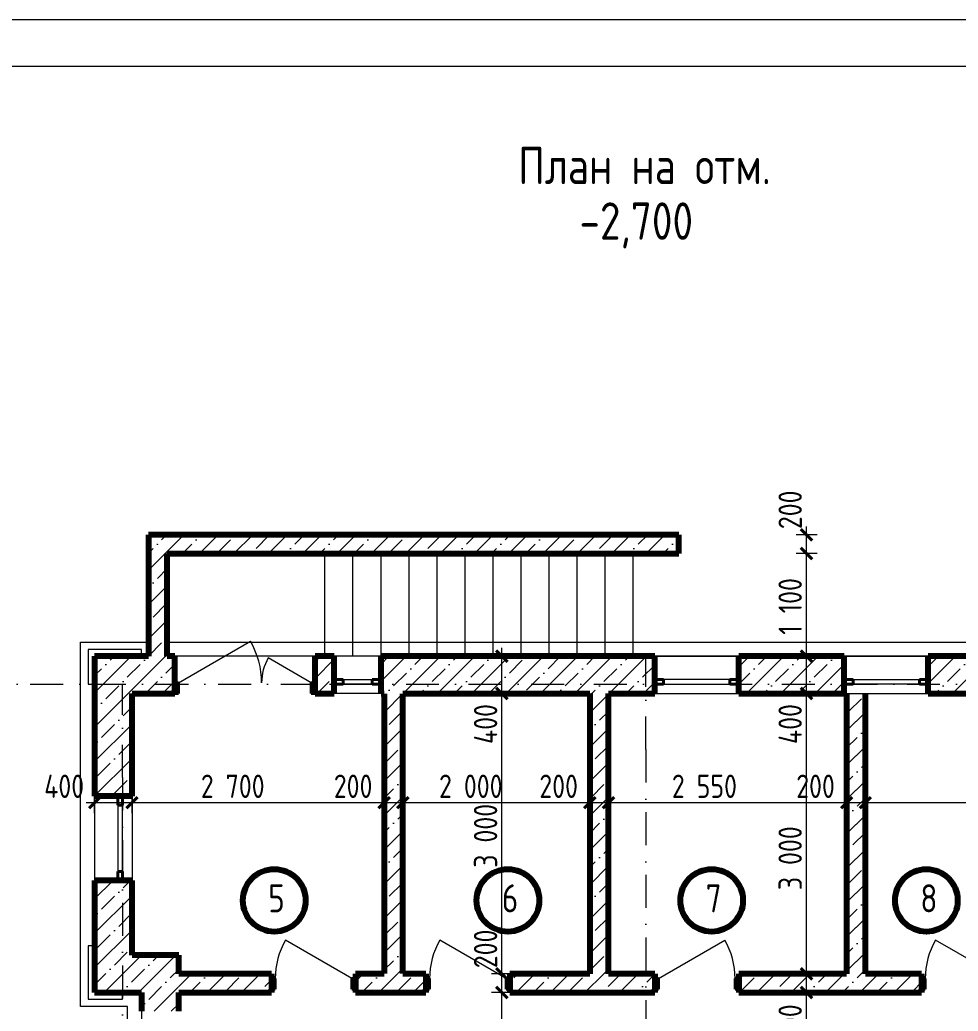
# Model space of a CAD drawing. Header units: feet. Extents: x -10410 to 374725, y -46422 to 88923.
# Drawn here: x 1791 to 11836, y -27657 to -17046 of the extents above; entities that cross this region are included whole.
import ezdxf
from ezdxf.enums import TextEntityAlignment as Align

# ---------------------------------------------------------------- set-up
doc = ezdxf.new("R2010")
doc.units = ezdxf.units.FT
doc.header["$MEASUREMENT"] = 0
doc.set_wipeout_variables(frame=1)
doc.linetypes.add('Wipeout_Contour', pattern=[1000, 0, -1000])
doc.linetypes.add('Штрихпунктирная', pattern=[670.277762, 352.777767, -176.388884, 0, -141.111112])
for name, color, linetype, lineweight in [('82323000_Ном._пера__1', 7, 'Continuous', 20), ('Аннотация - Общий_Ном._пера__1', 7, 'Continuous', 20), ('Аннотация - Общий_Ном._пера__41', 7, 'Continuous', 80), ('Интерьер - Мебель_Ном._пера__7', 7, 'Continuous', 20), ('Конструктив - Перекрытия_Ном._пера__1', 7, 'Continuous', 20), ('Конструктив - Стены Несущие_Ном._пера__1', 7, 'Continuous', 20), ('Конструктив - Стены Несущие_Ном._пера__120', 7, 'Continuous', 5), ('Конструктив - Стены Несущие_Ном._пера__21', 7, 'Continuous', 40), ('Конструктив - Стены Несущие_Ном._пера__47', 7, 'Continuous', 80), ('Конструктив - Стены Несущие_Ном._пера__74', 255, 'Continuous', 0), ('Маркер - Оси_Ном._пера__1', 7, 'Continuous', 20), ('Размер - Общий_Ном._пера__120', 7, 'Continuous', 5), ('Размер - Общий_Ном._пера__21', 7, 'Continuous', 40), ('Элемент Модели - Оси_Ном._пера__1', 7, 'Continuous', 20)]:
    doc.layers.add(name, color=color, linetype=linetype, lineweight=lineweight)
doc.layers.add('Конструктив - Стены Несущие', color=7, linetype='Continuous')
doc.layers.add('Элемент Модели - Оси', color=7, linetype='Continuous')
doc.layers.add('Конструктив - Стены Несущие_Ном._пера__170', color=7, linetype='Continuous', lineweight=5, true_color=0x9f9f00)
doc.layers.add('Элемент Модели - Оси_Ном._пера__94', color=7, linetype='Continuous', lineweight=5, true_color=0xdc4f00)
doc.styles.add('СГЕНЕРИР_СТИЛЬ_1', font='arial.ttf')
doc.styles.add('СГЕНЕРИР_СТИЛЬ_2', font='CS_Gost2304.shx')
doc.styles.add('СГЕНЕРИР_СТИЛЬ_3', font='CS_Gost2304.shx')
pattern_1 = [(45, (0, 0), (-183.8478, 183.8478), []), (45, (-91.92, 91.92), (-183.8478, 183.8478), [195, -65, 0, -65])]

# ---------------------------------------------------------------- blocks, each defined once
blk = doc.blocks.new('Стандартный Маркер Сетки')
at = {"layer": 'Элемент Модели - Оси_Ном._пера__94', "linetype": 'Штрихпунктирная'}
blk.add_line((1000, 0), (17400, 0), dxfattribs=at)
at = {"layer": 'Элемент Модели - Оси_Ном._пера__1', "style": 'СГЕНЕРИР_СТИЛЬ_1'}
blk.add_attdef('AC_MarkerText_1', text='', height=350, dxfattribs=at).set_placement((-500, 20.0005), align=Align.MIDDLE_CENTER)
blk = doc.blocks.new('Стандартный Маркер Сетки_6')
at = {"layer": 'Элемент Модели - Оси_Ном._пера__94', "linetype": 'Штрихпунктирная'}
for q in [(0, 0), (12860, 0)]:
    blk.add_line((1000, 0), q, dxfattribs=at)
at = {"layer": 'Элемент Модели - Оси_Ном._пера__1', "style": 'СГЕНЕРИР_СТИЛЬ_1'}
blk.add_attdef('AC_MarkerText_1', text='', height=350, rotation=90, dxfattribs=at).set_placement((14360, 20), align=Align.MIDDLE_CENTER)
blk = doc.blocks.new('Стандартный Маркер Сетки_7')
at = {"layer": 'Элемент Модели - Оси_Ном._пера__94', "linetype": 'Штрихпунктирная'}
for q in [(0, 0), (13160, 0)]:
    blk.add_line((1000, 0), q, dxfattribs=at)
at = {"layer": 'Элемент Модели - Оси_Ном._пера__1', "style": 'СГЕНЕРИР_СТИЛЬ_1'}
blk.add_attdef('AC_MarkerText_1', text='', height=350, rotation=90, dxfattribs=at).set_placement((14660, 20), align=Align.MIDDLE_CENTER)

msp = doc.modelspace()

# ---------------------------------------------------------------- linework, layer by layer
at = {"layer": '82323000_Ном._пера__1', "linetype": 'Continuous'}
for p, q in [((32546.2552, -17046.44287), (-9397.29291, -17046.44287)), ((32046.2552, -17546.44287), (-7397.29291, -17546.44287))]:
    msp.add_line(p, q, dxfattribs=at)
at = {"layer": 'Аннотация - Общий_Ном._пера__41', "linetype": 'Continuous'}
for centre in [(4514.58389, -26472.14212), (7015.99225, -26472.14212), (9197.45303, -26472.14212), (11495.25838, -26472.14212)]:
    msp.add_circle(centre, 335.02577, dxfattribs=at)
at = {"layer": 'Интерьер - Мебель_Ном._пера__7', "linetype": 'Continuous'}
for p, q in [((3092.02544, -23787.68132), (2522.02544, -23787.68132)), ((2522.02544, -23787.68132), (2522.02544, -24157.68132)), ((2522.02544, -26958.11922), (2522.02544, -27528.11922)), ((2522.02544, -27528.11922), (2892.02544, -27528.11922))]:
    msp.add_line(p, q, dxfattribs=at)
at = {"layer": 'Конструктив - Перекрытия_Ном._пера__1', "linetype": 'Continuous', "flags": 128}
for points in [[(2942.02556, -30002.5135), (2942.02556, -27607.64195), (2442.02534, -27607.64195), (2442.02534, -27457.64227), (2442.02534, -23857.6814), (2442.02534, -23742.97015), (2442.02534, -23707.68126), (2592.02547, -23707.68126), (2643.67661, -23707.68126), (17742.02559, -23707.68126), (17742.02559, -23742.97015), (17742.02559, -23852.58495), (17742.02559, -23857.6814), (17742.02559, -27457.30599), (17742.02559, -27607.3059), (17513.49773, -27607.3059), (17242.02559, -27607.52226), (17242.02559, -29907.67027)], [(17092.02523, -29907.67027), (17092.02523, -27457.64227), (17513.49773, -27457.30599), (17592.02546, -27457.24329), (17592.02546, -23857.6814), (2592.02547, -23857.6814), (2592.02547, -27457.64227), (3092.0257, -27457.64227), (3092.0257, -27607.64195), (3092.0257, -30002.5135)]]:
    msp.add_lwpolyline(points, dxfattribs=at)
at = {"layer": 'Конструктив - Стены Несущие_Ном._пера__1', "linetype": 'Continuous'}
msp.add_line((12303.25649, -27307.64217), (11593.11566, -26897.64217), dxfattribs=at)
at = {"layer": 'Конструктив - Стены Несущие_Ном._пера__120', "linetype": 'Continuous'}
for p, q in [((5252.64031, -24107.68132), (5562.64031, -24107.68132)), ((5562.64031, -24157.68132), (5252.64031, -24157.68132)), ((9392.28186, -24107.68132), (8682.28186, -24107.68132)), ((8682.28186, -24157.68132), (9392.28186, -24157.68132)), ((10710.71155, -24107.68132), (11420.71155, -24107.68132)), ((11420.71155, -24157.68132), (10710.71155, -24157.68132)), ((2842.02544, -25452.68206), (2842.02544, -26162.68206)), ((2892.02544, -26162.68206), (2892.02544, -25452.68206))]:
    msp.add_line(p, q, dxfattribs=at)
at = {"layer": 'Конструктив - Стены Несущие_Ном._пера__21', "linetype": 'Continuous'}
for p, q in [((5252.64031, -24107.68132), (5252.64031, -24157.68132)), ((5562.64031, -24157.68132), (5562.64031, -24107.68132)), ((8682.28186, -24157.68132), (8682.28186, -24107.68132)), ((9392.28186, -24107.68132), (9392.28186, -24157.68132)), ((10710.71155, -24107.68132), (10710.71155, -24157.68132)), ((11420.71155, -24157.68132), (11420.71155, -24107.68132)), ((2842.02544, -25452.68206), (2892.02544, -25452.68206)), ((2892.02544, -26162.68206), (2842.02544, -26162.68206))]:
    msp.add_line(p, q, dxfattribs=at)
at = {"layer": 'Конструктив - Стены Несущие_Ном._пера__74', "linetype": 'Continuous'}
for centre, radius, start, end in [((3491.35661, -24142.68132), 888, 0, 30), ((4911.35661, -24142.68132), 532, 150, 180)]:
    msp.add_arc(centre, radius, start, end, dxfattribs=at)
at = {"layer": 'Размер - Общий_Ном._пера__120', "linetype": 'Continuous'}
for p, q in [((10212.55338, -22558.04172), (10212.55338, -22468.04172)), ((10325.05338, -22558.04172), (10100.05338, -22558.04172)), ((10212.55338, -22758.04172), (10212.55338, -22558.04172)), ((10325.05338, -22758.04172), (10100.05338, -22758.04172)), ((2502.02544, -25425.3774), (2592.02544, -25425.3774)), ((2592.02544, -25425.3774), (2992.02544, -25425.3774)), ((6951.99187, -27457.64217), (6951.99187, -27257.64217)), ((6951.99187, -28357.64217), (6951.99187, -27457.64217))]:
    msp.add_line(p, q, dxfattribs=at)
at = {"layer": 'Размер - Общий_Ном._пера__21', "linetype": 'Continuous'}
for p, q in [((10272.55338, -22618.04172), (10152.55338, -22498.04172)), ((10152.55338, -22698.04172), (10272.55338, -22818.04172))]:
    msp.add_line(p, q, dxfattribs=at)

# ---------------------------------------------------------------- texts
at = {"layer": 'Маркер - Оси_Ном._пера__1', "linetype": 'Continuous', "char_height": 400, "attachment_point": 7, "style": 'СГЕНЕРИР_СТИЛЬ_3'}
for s, insert in [('\\A1;{\\FCS_Gost2304.shx;План на отм.}', (7126.17811, -18805.2981)), ('\\A1;{\\FCS_Gost2304.shx;-2,700}', (7781.69326, -19493.7875))]:
    msp.add_mtext(s, dxfattribs=dict(at, insert=insert))
at = {"layer": 'Размер - Общий_Ном._пера__120', "linetype": 'Continuous', "char_height": 250, "attachment_point": 7, "rotation": 90, "style": 'СГЕНЕРИР_СТИЛЬ_2'}
for s, insert in [('\\A1;{\\FCS_Gost2304.shx;200}', (10162.55315, -22498.04171)), ('\\A1;{\\FCS_Gost2304.shx;1\xa0100}', (10162.55315, -23627.86276)), ('\\A1;{\\FCS_Gost2304.shx;400}', (6901.99164, -24797.68382)), ('\\A1;{\\FCS_Gost2304.shx;400}', (10162.55315, -24797.68382)), ('\\A1;{\\FCS_Gost2304.shx;3\xa0000}', (6901.99164, -26122.51051)), ('\\A1;{\\FCS_Gost2304.shx;3\xa0000}', (10162.55315, -26362.51176)), ('\\A1;{\\FCS_Gost2304.shx;200}', (6901.99164, -27197.64217)), ('\\A1;{\\FCS_Gost2304.shx;200}', (10162.55315, -27997.64467))]:
    msp.add_mtext(s, dxfattribs=dict(at, insert=insert))
at = {"layer": 'Размер - Общий_Ном._пера__120', "linetype": 'Continuous', "attachment_point": 7, "style": 'СГЕНЕРИР_СТИЛЬ_2'}
for s, insert, char_height in [('\\A1;{\\FCS_Gost2304.shx;400}', (2052.02295, -25375.37717), 250), ('\\A1;{\\FCS_Gost2304.shx;2\xa0700}', (3728.72363, -25375.37717), 250), ('\\A1;{\\FCS_Gost2304.shx;200}', (5152.08933, -25375.37717), 250), ('\\A1;{\\FCS_Gost2304.shx;2\xa0000}', (6278.84614, -25375.37717), 250), ('\\A1;{\\FCS_Gost2304.shx;200}', (7352.26795, -25375.37717), 250), ('\\A1;{\\FCS_Gost2304.shx;2\xa0550}', (8770.87693, -25375.37717), 250), ('\\A1;{\\FCS_Gost2304.shx;200}', (10102.2109, -25375.37717), 250), ('\\A1;{\\FCS_Gost2304.shx;5}', (4450.58351, -26599.41512), 300), ('\\A1;{\\FCS_Gost2304.shx;6}', (6951.99187, -26599.41512), 300), ('\\A1;{\\FCS_Gost2304.shx;7}', (9133.45264, -26599.41512), 300), ('\\A1;{\\FCS_Gost2304.shx;8}', (11431.258, -26599.41512), 300)]:
    msp.add_mtext(s, dxfattribs=dict(at, insert=insert, char_height=char_height))

# ---------------------------------------------------------------- next in the draw order: wipeouts: each hides what was drawn before it
at = {"color": 254, "linetype": 'Wipeout_Contour', "lineweight": 0, "ltscale": 121435.811372}
msp.add_wipeout([(2592.02544, -23857.68131), (2992.02546, -24257.68132), (3451.35662, -24257.68132), (3451.35662, -24142.68134), (3451.35662, -23857.68131)], dxfattribs=at).dxf.layer = 'Конструктив - Стены Несущие'
at = {"color": 254, "linetype": 'Wipeout_Contour', "lineweight": 0, "ltscale": 172333.650373}
msp.add_wipeout([(4951.35659, -23857.68131), (4951.35659, -24142.68134), (4951.35659, -24257.68132), (5157.64038, -24257.68132), (5157.64038, -24157.68134), (5157.64038, -24107.68131), (5157.64038, -23857.68131)], dxfattribs=at).dxf.layer = 'Конструктив - Стены Несущие'
at = {"color": 254, "linetype": 'Wipeout_Contour', "lineweight": 0, "ltscale": 208904.062274}
msp.add_wipeout([(9487.28183, -24157.68135), (9487.28183, -24257.68132), (10615.71158, -24257.68132), (10615.71158, -24157.68127), (10615.71158, -24107.68136), (10615.71158, -23857.68128), (9487.28183, -23857.68135), (9487.28183, -24107.68129)], dxfattribs=at).dxf.layer = 'Конструктив - Стены Несущие'
at = {"color": 254, "linetype": 'Wipeout_Contour', "lineweight": 0, "ltscale": 216565.993863}
msp.add_wipeout([(11515.71152, -24157.68129), (11515.71152, -24257.68132), (13119.92191, -24257.68132), (13119.92191, -24157.68129), (13119.92191, -24107.68133), (13119.92191, -23857.68131), (11515.71152, -23857.68131), (11515.71152, -24107.68133)], dxfattribs=at).dxf.layer = 'Конструктив - Стены Несущие'
at = {"color": 254, "linetype": 'Wipeout_Contour', "lineweight": 0, "ltscale": 105612.421915}
msp.add_wipeout([(5692.09183, -24257.68132), (5692.09183, -27257.64217), (5892.09183, -27257.64217), (5892.09183, -24257.68132)], dxfattribs=at).dxf.layer = 'Конструктив - Стены Несущие'
at = {"color": 254, "linetype": 'Wipeout_Contour', "lineweight": 0, "ltscale": 109715.527738}
msp.add_wipeout([(2592.02544, -27457.64217), (3092.02544, -27457.64217), (3492.02544, -27057.64217), (2992.02544, -27057.64217)], dxfattribs=at).dxf.layer = 'Конструктив - Стены Несущие'
at = {"color": 254, "linetype": 'Wipeout_Contour', "lineweight": 0, "ltscale": 227717.807988}
msp.add_wipeout([(7037.64029, -27307.64214), (7037.64029, -27422.64214), (7037.64029, -27457.64217), (8587.73718, -27457.64217), (8587.73718, -27422.6422), (8587.73718, -27307.64214), (8587.73718, -27257.6422), (7037.64029, -27257.6422)], dxfattribs=at).dxf.layer = 'Конструктив - Стены Несущие'
at = {"color": 254, "linetype": 'Wipeout_Contour', "lineweight": 0, "ltscale": 234470.728093}
msp.add_wipeout([(9487.73717, -27307.64214), (9487.73717, -27422.6422), (9487.73717, -27457.64217), (11443.25653, -27457.64217), (11443.25653, -27422.64214), (11443.25653, -27307.64214), (11443.25653, -27257.64206), (9487.73717, -27257.6422)], dxfattribs=at).dxf.layer = 'Конструктив - Стены Несущие'

# ---------------------------------------------------------------- next in the draw order: hatches: boundary and pattern name
at = {"layer": 'Конструктив - Стены Несущие_Ном._пера__170', "linetype": 'Continuous'}
h = msp.add_hatch(dxfattribs=at)
h.set_pattern_fill('ЖЕЛЕЗОБЕТОН', color=256, style=0, pattern_type=2)
h.set_pattern_definition(pattern_1)
h.paths.add_polyline_path([(2592.02544, -23857.68131), (2992.02546, -24257.68132), (3451.35662, -24257.68132), (3451.35662, -24142.68134), (3451.35662, -23857.68131)])
h = msp.add_hatch(dxfattribs=at)
h.set_pattern_fill('ЖЕЛЕЗОБЕТОН', color=256, style=0, pattern_type=2)
h.set_pattern_definition(pattern_1)
h.paths.add_polyline_path([(4951.35659, -23857.68131), (4951.35659, -24142.68134), (4951.35659, -24257.68132), (5157.64038, -24257.68132), (5157.64038, -24157.68134), (5157.64038, -24107.68131), (5157.64038, -23857.68131)])
h = msp.add_hatch(dxfattribs=at)
h.set_pattern_fill('ЖЕЛЕЗОБЕТОН', color=256, style=0, pattern_type=2)
h.set_pattern_definition(pattern_1)
h.paths.add_polyline_path([(9487.28183, -24157.68135), (9487.28183, -24257.68132), (10615.71158, -24257.68132), (10615.71158, -24157.68127), (10615.71158, -24107.68136), (10615.71158, -23857.68128), (9487.28183, -23857.68135), (9487.28183, -24107.68129)])
h = msp.add_hatch(dxfattribs=at)
h.set_pattern_fill('ЖЕЛЕЗОБЕТОН', color=256, style=0, pattern_type=2)
h.set_pattern_definition(pattern_1)
h.paths.add_polyline_path([(11515.71152, -24157.68129), (11515.71152, -24257.68132), (13119.92191, -24257.68132), (13119.92191, -24157.68129), (13119.92191, -24107.68133), (13119.92191, -23857.68131), (11515.71152, -23857.68131), (11515.71152, -24107.68133)])
h = msp.add_hatch(dxfattribs=at)
h.set_pattern_fill('ЖЕЛЕЗОБЕТОН', color=256, style=0, pattern_type=2)
h.set_pattern_definition(pattern_1)
h.paths.add_polyline_path([(5692.09183, -24257.68132), (5692.09183, -27257.64217), (5892.09183, -27257.64217), (5892.09183, -24257.68132)])
h = msp.add_hatch(dxfattribs=at)
h.set_pattern_fill('ЖЕЛЕЗОБЕТОН', color=256, style=0, pattern_type=2)
h.set_pattern_definition(pattern_1)
h.paths.add_polyline_path([(2592.02544, -27457.64217), (3092.02544, -27457.64217), (3492.02544, -27057.64217), (2992.02544, -27057.64217)])
h = msp.add_hatch(dxfattribs=at)
h.set_pattern_fill('ЖЕЛЕЗОБЕТОН', color=256, style=0, pattern_type=2)
h.set_pattern_definition(pattern_1)
h.paths.add_polyline_path([(7037.64029, -27307.64214), (7037.64029, -27422.64214), (7037.64029, -27457.64217), (8587.73718, -27457.64217), (8587.73718, -27422.6422), (8587.73718, -27307.64214), (8587.73718, -27257.6422), (7037.64029, -27257.6422)])
h = msp.add_hatch(dxfattribs=at)
h.set_pattern_fill('ЖЕЛЕЗОБЕТОН', color=256, style=0, pattern_type=2)
h.set_pattern_definition(pattern_1)
h.paths.add_polyline_path([(9487.73717, -27307.64214), (9487.73717, -27422.6422), (9487.73717, -27457.64217), (11443.25653, -27457.64217), (11443.25653, -27422.64214), (11443.25653, -27307.64214), (11443.25653, -27257.64206), (9487.73717, -27257.6422)])

# ---------------------------------------------------------------- next in the draw order: linework, layer by layer
at = {"layer": 'Интерьер - Мебель_Ном._пера__7', "linetype": 'Continuous'}
msp.add_line((3092.02544, -23857.68132), (3092.02544, -23787.68132), dxfattribs=at)
at = {"layer": 'Конструктив - Стены Несущие_Ном._пера__1', "linetype": 'Continuous'}
for p, q in [((6997.64024, -27307.64217), (6287.49941, -26897.64217)), ((8627.73717, -27307.64217), (9337.878, -26897.64217))]:
    msp.add_line(p, q, dxfattribs=at)
at = {"layer": 'Конструктив - Стены Несущие_Ном._пера__120', "linetype": 'Continuous'}
for p, q in [((3491.35661, -24142.68132), (4260.38717, -23698.68132)), ((10615.71155, -23857.68132), (11515.71155, -23857.68132)), ((4911.35661, -24142.68132), (4450.63109, -23876.68132))]:
    msp.add_line(p, q, dxfattribs=at)
at = {"layer": 'Конструктив - Стены Несущие_Ном._пера__21', "linetype": 'Continuous'}
for p, q in [((3451.35661, -24142.68132), (3491.35661, -24142.68132)), ((3451.35661, -24257.68132), (3451.35661, -24142.68132)), ((3491.35661, -24142.68132), (3491.35661, -24257.68132)), ((4911.35661, -24257.68132), (4911.35661, -24142.68132)), ((4911.35661, -24142.68132), (4951.35661, -24142.68132)), ((4951.35661, -24142.68132), (4951.35661, -24257.68132)), ((5157.64031, -24107.68132), (5252.64031, -24107.68132)), ((5252.64031, -24157.68132), (5157.64031, -24157.68132)), ((9487.28186, -24107.68132), (9392.28186, -24107.68132)), ((9392.28186, -24157.68132), (9487.28186, -24157.68132)), ((10615.71155, -24107.68132), (10710.71155, -24107.68132)), ((10710.71155, -24157.68132), (10615.71155, -24157.68132)), ((11420.71155, -24107.68132), (11515.71155, -24107.68132)), ((11515.71155, -24157.68132), (11420.71155, -24157.68132)), ((3491.35661, -24257.68132), (3451.35661, -24257.68132)), ((4951.35661, -24257.68132), (4911.35661, -24257.68132)), ((7037.64024, -27307.64217), (6997.64024, -27307.64217)), ((6997.64024, -27307.64217), (6997.64024, -27422.64217)), ((7037.64024, -27422.64217), (7037.64024, -27307.64217)), ((8587.73717, -27307.64217), (8627.73717, -27307.64217)), ((8587.73717, -27422.64217), (8587.73717, -27307.64217)), ((8627.73717, -27307.64217), (8627.73717, -27422.64217)), ((9447.73717, -27422.64217), (9447.73717, -27307.64217)), ((9447.73717, -27307.64217), (9487.73717, -27307.64217)), ((9487.73717, -27307.64217), (9487.73717, -27422.64217)), ((11483.25649, -27307.64217), (11443.25649, -27307.64217)), ((11443.25649, -27307.64217), (11443.25649, -27422.64217)), ((11483.25649, -27422.64217), (11483.25649, -27307.64217)), ((6997.64024, -27422.64217), (7037.64024, -27422.64217)), ((8627.73717, -27422.64217), (8587.73717, -27422.64217)), ((9487.73717, -27422.64217), (9447.73717, -27422.64217)), ((11443.25649, -27422.64217), (11483.25649, -27422.64217))]:
    msp.add_line(p, q, dxfattribs=at)
at = {"layer": 'Конструктив - Стены Несущие_Ном._пера__47', "linetype": 'Continuous'}
for p, q in [((3451.35661, -23857.68132), (3414.35661, -23857.68132)), ((3451.35661, -24142.68132), (3451.35661, -23857.68132)), ((3451.35661, -24142.68132), (3451.35661, -23857.68132)), ((4951.35661, -23857.68132), (4988.35661, -23857.68132)), ((4951.35661, -24142.68132), (4951.35661, -23857.68132)), ((4951.35661, -24142.68132), (4951.35661, -23857.68132)), ((4951.35661, -23857.68132), (4988.35661, -23857.68132)), ((5157.64031, -24107.68132), (5157.64031, -23857.68132)), ((9487.28186, -24107.68132), (9487.28186, -23857.68132)), ((10615.71155, -24107.68132), (10615.71155, -23857.68132)), ((11515.71155, -24107.68132), (11515.71155, -23857.68132)), ((3451.35661, -24257.68132), (3451.35661, -24142.68132)), ((3451.35661, -24257.68132), (3451.35661, -24142.68132)), ((4951.35661, -24257.68132), (4951.35661, -24142.68132)), ((4951.35661, -24257.68132), (4951.35661, -24142.68132)), ((5157.64031, -24157.68132), (5157.64031, -24107.68132)), ((5157.64031, -24157.68132), (5157.64031, -24107.68132)), ((5157.64031, -24257.68132), (5157.64031, -24157.68132)), ((9487.28186, -24157.68132), (9487.28186, -24107.68132)), ((9487.28186, -24157.68132), (9487.28186, -24107.68132)), ((9487.28186, -24257.68132), (9487.28186, -24157.68132)), ((10615.71155, -24157.68132), (10615.71155, -24107.68132)), ((10615.71155, -24157.68132), (10615.71155, -24107.68132)), ((10615.71155, -24257.68132), (10615.71155, -24157.68132)), ((11515.71155, -24157.68132), (11515.71155, -24107.68132)), ((11515.71155, -24157.68132), (11515.71155, -24107.68132)), ((11515.71155, -24257.68132), (11515.71155, -24157.68132)), ((3451.35661, -24257.68132), (3414.35661, -24257.68132)), ((3451.35661, -24257.68132), (3414.35661, -24257.68132)), ((4951.35661, -24257.68132), (4988.35661, -24257.68132)), ((4951.35661, -24257.68132), (4988.35661, -24257.68132)), ((7037.64024, -27257.64217), (7074.64024, -27257.64217)), ((7037.64024, -27257.64217), (7037.64024, -27307.64217)), ((7037.64024, -27257.64217), (7037.64024, -27307.64217)), ((7037.64024, -27257.64217), (7037.64024, -27307.64217)), ((7037.64024, -27257.64217), (7074.64024, -27257.64217)), ((8587.73717, -27257.64217), (8550.73717, -27257.64217)), ((8587.73717, -27257.64217), (8550.73717, -27257.64217)), ((8587.73717, -27257.64217), (8587.73717, -27307.64217)), ((8587.73717, -27257.64217), (8587.73717, -27307.64217)), ((8587.73717, -27257.64217), (8587.73717, -27307.64217)), ((9487.73717, -27257.64217), (9524.73717, -27257.64217)), ((9487.73717, -27257.64217), (9487.73717, -27307.64217)), ((9487.73717, -27257.64217), (9487.73717, -27307.64217)), ((9487.73717, -27257.64217), (9487.73717, -27307.64217)), ((9487.73717, -27257.64217), (9524.73717, -27257.64217)), ((11443.25649, -27257.64217), (11406.25649, -27257.64217)), ((11443.25649, -27257.64217), (11406.25649, -27257.64217)), ((11443.25649, -27257.64217), (11443.25649, -27307.64217)), ((11443.25649, -27257.64217), (11443.25649, -27307.64217)), ((11443.25649, -27257.64217), (11443.25649, -27307.64217)), ((7037.64024, -27307.64217), (7037.64024, -27422.64217)), ((7037.64024, -27307.64217), (7037.64024, -27422.64217)), ((8587.73717, -27307.64217), (8587.73717, -27422.64217)), ((8587.73717, -27307.64217), (8587.73717, -27422.64217)), ((9487.73717, -27307.64217), (9487.73717, -27422.64217)), ((9487.73717, -27307.64217), (9487.73717, -27422.64217)), ((11443.25649, -27307.64217), (11443.25649, -27422.64217)), ((11443.25649, -27307.64217), (11443.25649, -27422.64217)), ((7037.64024, -27422.64217), (7037.64024, -27457.64217)), ((7037.64024, -27422.64217), (7037.64024, -27457.64217)), ((7037.64024, -27457.64217), (7074.64024, -27457.64217)), ((7037.64024, -27457.64217), (7074.64024, -27457.64217)), ((8587.73717, -27457.64217), (8550.73717, -27457.64217)), ((8587.73717, -27457.64217), (8550.73717, -27457.64217)), ((8587.73717, -27422.64217), (8587.73717, -27457.64217)), ((8587.73717, -27422.64217), (8587.73717, -27457.64217)), ((9487.73717, -27422.64217), (9487.73717, -27457.64217)), ((9487.73717, -27422.64217), (9487.73717, -27457.64217)), ((9487.73717, -27457.64217), (9524.73717, -27457.64217)), ((9487.73717, -27457.64217), (9524.73717, -27457.64217)), ((11443.25649, -27457.64217), (11406.25649, -27457.64217)), ((11443.25649, -27457.64217), (11406.25649, -27457.64217)), ((11443.25649, -27422.64217), (11443.25649, -27457.64217)), ((11443.25649, -27422.64217), (11443.25649, -27457.64217))]:
    msp.add_line(p, q, dxfattribs=at)
at = {"layer": 'Конструктив - Стены Несущие_Ном._пера__47', "linetype": 'Continuous', "flags": 128}
for points in [[(3169.89806, -23857.68132), (2592.02544, -23857.68132)], [(3451.35663, -23857.68132), (3369.89806, -23857.68132)], [(5157.64038, -23857.68132), (4951.35663, -23857.68132)], [(10615.71161, -23857.68132), (9487.28195, -23857.68132)], [(13119.92201, -23857.68132), (11515.71161, -23857.68132)], [(2992.02544, -24257.68132), (3451.35658, -24257.68132)], [(4951.35663, -24257.68132), (5157.64034, -24257.68132)], [(5692.09183, -24257.68132), (5692.09183, -27257.64217)], [(5892.09183, -27257.64217), (5892.09183, -24257.68132)], [(9487.28189, -24257.68132), (10615.71159, -24257.68132)], [(11515.71146, -24257.68132), (13119.92203, -24257.68132)], [(3492.02544, -27057.64217), (2992.02544, -27057.64217)], [(7892.27045, -27257.64217), (7037.64024, -27257.64217)], [(8587.73717, -27257.64217), (8092.27045, -27257.64217)], [(10642.2134, -27257.64217), (9487.73716, -27257.64217)], [(11443.25653, -27257.64217), (10842.2134, -27257.64217)], [(2592.02544, -27457.64217), (3092.02544, -27457.64217)], [(7037.64024, -27457.64217), (8587.73717, -27457.64217)], [(9487.73716, -27457.64217), (11443.25653, -27457.64217)]]:
    msp.add_lwpolyline(points, dxfattribs=at)
at = {"layer": 'Конструктив - Стены Несущие_Ном._пера__74', "linetype": 'Continuous'}
for centre, start, end in [((8627.73717, -27307.64217), 0, 30), ((12303.25649, -27307.64217), 150, 180)]:
    msp.add_arc(centre, 820, start, end, dxfattribs=at)
at = {"layer": 'Размер - Общий_Ном._пера__120', "linetype": 'Continuous'}
for p, q in [((10212.55338, -23857.68132), (10212.55338, -22758.04172)), ((10325.05338, -23857.68132), (10100.05338, -23857.68132)), ((10212.55338, -24257.68132), (10212.55338, -23857.68132)), ((10325.05338, -24257.68132), (10100.05338, -24257.68132)), ((10212.55338, -27257.64217), (10212.55338, -24257.68132)), ((5692.09183, -25537.8774), (5692.09183, -25312.8774)), ((5892.09183, -25537.8774), (5892.09183, -25312.8774)), ((2992.02544, -25425.3774), (5692.09183, -25425.3774)), ((5692.09183, -25425.3774), (5892.09183, -25425.3774)), ((7064.49187, -27257.64217), (6839.49187, -27257.64217)), ((10325.05338, -27257.64217), (10100.05338, -27257.64217)), ((10212.55338, -27457.64217), (10212.55338, -27257.64217)), ((7064.49187, -27457.64217), (6839.49187, -27457.64217)), ((10325.05338, -27457.64217), (10100.05338, -27457.64217)), ((10212.55338, -33457.68132), (10212.55338, -27457.64217))]:
    msp.add_line(p, q, dxfattribs=at)
at = {"layer": 'Размер - Общий_Ном._пера__21', "linetype": 'Continuous'}
for p, q in [((10152.55338, -23797.68132), (10272.55338, -23917.68132)), ((10152.55338, -24197.68132), (10272.55338, -24317.68132)), ((5752.09183, -25365.3774), (5632.09183, -25485.3774)), ((5952.09183, -25365.3774), (5832.09183, -25485.3774)), ((6891.99187, -27197.64217), (7011.99187, -27317.64217)), ((10152.55338, -27197.64217), (10272.55338, -27317.64217)), ((6891.99187, -27397.64217), (7011.99187, -27517.64217)), ((10152.55338, -27397.64217), (10272.55338, -27517.64217))]:
    msp.add_line(p, q, dxfattribs=at)

# ---------------------------------------------------------------- next in the draw order: wipeouts: each hides what was drawn before it
at = {"color": 254, "linetype": 'Wipeout_Contour', "lineweight": 0, "ltscale": 93947.873651}
msp.add_wipeout([(3369.89806, -23857.68132), (3369.89806, -22758.04172), (3169.89806, -22558.04172), (3169.89806, -23857.68132)], dxfattribs=at).dxf.layer = 'Конструктив - Стены Несущие'
at = {"color": 254, "linetype": 'Wipeout_Contour', "lineweight": 0, "ltscale": 150502.721321}
msp.add_wipeout([(2592.02544, -25357.68207), (2842.02544, -25357.68207), (2892.02545, -25357.68207), (2992.02542, -25357.68207), (2992.02542, -24257.6813), (2592.02544, -23857.68132)], dxfattribs=at).dxf.layer = 'Конструктив - Стены Несущие'
at = {"color": 254, "linetype": 'Wipeout_Contour', "lineweight": 0, "ltscale": 201321.537309}
msp.add_wipeout([(5657.64038, -24157.68127), (5657.64038, -24257.68132), (8587.28184, -24257.68132), (8587.28184, -24157.68135), (8587.28184, -24107.68129), (8587.28184, -23857.68135), (5657.64038, -23857.6812), (5657.64038, -24107.68136)], dxfattribs=at).dxf.layer = 'Конструктив - Стены Несущие'
at = {"color": 254, "linetype": 'Wipeout_Contour', "lineweight": 0, "ltscale": 111656.297872}
msp.add_wipeout([(10842.2134, -27257.64217), (10842.2134, -24257.68132), (10642.2134, -24257.68132), (10642.2134, -27257.64217)], dxfattribs=at).dxf.layer = 'Конструктив - Стены Несущие'
at = {"color": 254, "linetype": 'Wipeout_Contour', "lineweight": 0, "ltscale": 160441.331737}
msp.add_wipeout([(2592.02544, -27457.64217), (2992.02542, -27057.64219), (2992.02542, -26257.68204), (2892.02545, -26257.68204), (2842.02544, -26257.68204), (2592.02544, -26257.68204)], dxfattribs=at).dxf.layer = 'Конструктив - Стены Несущие'
at = {"color": 254, "linetype": 'Wipeout_Contour', "lineweight": 0, "ltscale": 166345.058508}
msp.add_wipeout([(3092.02544, -27657.47744), (3342.02546, -27657.47744), (3392.02544, -27657.47744), (3492.02546, -27657.47744), (3492.02546, -27057.64217), (3092.02544, -27457.64219)], dxfattribs=at).dxf.layer = 'Конструктив - Стены Несущие'
at = {"color": 254, "linetype": 'Wipeout_Contour', "lineweight": 0, "ltscale": 223710.501373}
msp.add_wipeout([(5384.89681, -27307.64216), (5384.89681, -27422.64216), (5384.89681, -27457.64217), (6137.64022, -27457.64217), (6137.64022, -27422.64216), (6137.64022, -27307.64212), (6137.64022, -27257.64222), (5384.89681, -27257.64218)], dxfattribs=at).dxf.layer = 'Конструктив - Стены Несущие'

# ---------------------------------------------------------------- next in the draw order: hatches: boundary and pattern name
at = {"layer": 'Конструктив - Стены Несущие_Ном._пера__170', "linetype": 'Continuous'}
h = msp.add_hatch(dxfattribs=at)
h.set_pattern_fill('ЖЕЛЕЗОБЕТОН', color=256, style=0, pattern_type=2)
h.set_pattern_definition(pattern_1)
h.paths.add_polyline_path([(3369.89806, -23857.68132), (3369.89806, -22758.04172), (3169.89806, -22558.04172), (3169.89806, -23857.68132)])
h = msp.add_hatch(dxfattribs=at)
h.set_pattern_fill('ЖЕЛЕЗОБЕТОН', color=256, style=0, pattern_type=2)
h.set_pattern_definition(pattern_1)
h.paths.add_polyline_path([(2592.02544, -25357.68207), (2842.02544, -25357.68207), (2892.02545, -25357.68207), (2992.02542, -25357.68207), (2992.02542, -24257.6813), (2592.02544, -23857.68132)])
h = msp.add_hatch(dxfattribs=at)
h.set_pattern_fill('ЖЕЛЕЗОБЕТОН', color=256, style=0, pattern_type=2)
h.set_pattern_definition(pattern_1)
h.paths.add_polyline_path([(5657.64038, -24157.68127), (5657.64038, -24257.68132), (8587.28184, -24257.68132), (8587.28184, -24157.68135), (8587.28184, -24107.68129), (8587.28184, -23857.68135), (5657.64038, -23857.6812), (5657.64038, -24107.68136)])
h = msp.add_hatch(dxfattribs=at)
h.set_pattern_fill('ЖЕЛЕЗОБЕТОН', color=256, style=0, pattern_type=2)
h.set_pattern_definition(pattern_1)
h.paths.add_polyline_path([(10842.2134, -27257.64217), (10842.2134, -24257.68132), (10642.2134, -24257.68132), (10642.2134, -27257.64217)])
h = msp.add_hatch(dxfattribs=at)
h.set_pattern_fill('ЖЕЛЕЗОБЕТОН', color=256, style=0, pattern_type=2)
h.set_pattern_definition(pattern_1)
h.paths.add_polyline_path([(2592.02544, -27457.64217), (2992.02542, -27057.64219), (2992.02542, -26257.68204), (2892.02545, -26257.68204), (2842.02544, -26257.68204), (2592.02544, -26257.68204)])
h = msp.add_hatch(dxfattribs=at)
h.set_pattern_fill('ЖЕЛЕЗОБЕТОН', color=256, style=0, pattern_type=2)
h.set_pattern_definition(pattern_1)
h.paths.add_polyline_path([(3092.02544, -27657.47744), (3342.02546, -27657.47744), (3392.02544, -27657.47744), (3492.02546, -27657.47744), (3492.02546, -27057.64217), (3092.02544, -27457.64219)])
h = msp.add_hatch(dxfattribs=at)
h.set_pattern_fill('ЖЕЛЕЗОБЕТОН', color=256, style=0, pattern_type=2)
h.set_pattern_definition(pattern_1)
h.paths.add_polyline_path([(5384.89681, -27307.64216), (5384.89681, -27422.64216), (5384.89681, -27457.64217), (6137.64022, -27457.64217), (6137.64022, -27422.64216), (6137.64022, -27307.64212), (6137.64022, -27257.64222), (5384.89681, -27257.64218)])

# ---------------------------------------------------------------- next in the draw order: linework, layer by layer
at = {"layer": 'Интерьер - Мебель_Ном._пера__7', "linetype": 'Continuous'}
for p, q in [((2592.02544, -23857.68132), (3092.02544, -23857.68132)), ((2592.02544, -24157.68132), (2592.02544, -23857.68132)), ((2522.02544, -24157.68132), (2592.02544, -24157.68132)), ((2592.02544, -26958.11922), (2522.02544, -26958.11922)), ((2592.02544, -27458.11922), (2592.02544, -26958.11922)), ((2892.02544, -27458.11922), (2592.02544, -27458.11922)), ((2892.02544, -27528.11922), (2892.02544, -27458.11922))]:
    msp.add_line(p, q, dxfattribs=at)
at = {"layer": 'Конструктив - Стены Несущие_Ном._пера__1', "linetype": 'Continuous'}
msp.add_line((5344.89682, -27307.64217), (4634.75599, -26897.64217), dxfattribs=at)
at = {"layer": 'Конструктив - Стены Несущие_Ном._пера__120', "linetype": 'Continuous'}
for p, q in [((5657.64031, -23857.68132), (5157.64031, -23857.68132)), ((8587.28186, -23857.68132), (9487.28186, -23857.68132)), ((5657.64031, -24257.68132), (5157.64031, -24257.68132)), ((8587.28186, -24257.68132), (9487.28186, -24257.68132)), ((10615.71155, -24257.68132), (11515.71155, -24257.68132)), ((2592.02544, -25357.68206), (2592.02544, -26257.68206)), ((2992.02544, -25357.68206), (2992.02544, -26257.68206))]:
    msp.add_line(p, q, dxfattribs=at)
at = {"layer": 'Конструктив - Стены Несущие_Ном._пера__21', "linetype": 'Continuous'}
for p, q in [((5562.64031, -24107.68132), (5657.64031, -24107.68132)), ((5657.64031, -24157.68132), (5562.64031, -24157.68132)), ((8682.28186, -24107.68132), (8587.28186, -24107.68132)), ((8587.28186, -24157.68132), (8682.28186, -24157.68132)), ((2842.02544, -25357.68206), (2842.02544, -25452.68206)), ((2892.02544, -25452.68206), (2892.02544, -25357.68206)), ((2842.02544, -26162.68206), (2842.02544, -26257.68206)), ((2892.02544, -26257.68206), (2892.02544, -26162.68206)), ((5384.89682, -27307.64217), (5344.89682, -27307.64217)), ((5344.89682, -27307.64217), (5344.89682, -27422.64217)), ((5384.89682, -27422.64217), (5384.89682, -27307.64217)), ((6177.64024, -27307.64217), (6137.64024, -27307.64217)), ((6137.64024, -27307.64217), (6137.64024, -27422.64217)), ((6177.64024, -27422.64217), (6177.64024, -27307.64217)), ((5344.89682, -27422.64217), (5384.89682, -27422.64217)), ((6137.64024, -27422.64217), (6177.64024, -27422.64217))]:
    msp.add_line(p, q, dxfattribs=at)
at = {"layer": 'Конструктив - Стены Несущие_Ном._пера__47', "linetype": 'Continuous'}
for p, q in [((3451.35661, -23857.68132), (3414.35661, -23857.68132)), ((5657.64031, -24107.68132), (5657.64031, -23857.68132)), ((8587.28186, -24107.68132), (8587.28186, -23857.68132)), ((5657.64031, -24157.68132), (5657.64031, -24107.68132)), ((5657.64031, -24157.68132), (5657.64031, -24107.68132)), ((5657.64031, -24257.68132), (5657.64031, -24157.68132)), ((8587.28186, -24157.68132), (8587.28186, -24107.68132)), ((8587.28186, -24157.68132), (8587.28186, -24107.68132)), ((8587.28186, -24257.68132), (8587.28186, -24157.68132)), ((2842.02544, -25357.68206), (2592.02544, -25357.68206)), ((2892.02544, -25357.68206), (2842.02544, -25357.68206)), ((2892.02544, -25357.68206), (2842.02544, -25357.68206)), ((2992.02544, -25357.68206), (2892.02544, -25357.68206)), ((2842.02544, -26257.68206), (2592.02544, -26257.68206)), ((2892.02544, -26257.68206), (2842.02544, -26257.68206)), ((2892.02544, -26257.68206), (2842.02544, -26257.68206)), ((2992.02544, -26257.68206), (2892.02544, -26257.68206)), ((5384.89682, -27257.64217), (5421.89682, -27257.64217)), ((5384.89682, -27257.64217), (5384.89682, -27307.64217)), ((5384.89682, -27257.64217), (5384.89682, -27307.64217)), ((5384.89682, -27257.64217), (5384.89682, -27307.64217)), ((5384.89682, -27257.64217), (5421.89682, -27257.64217)), ((6137.64024, -27257.64217), (6100.64024, -27257.64217)), ((6137.64024, -27257.64217), (6100.64024, -27257.64217)), ((6137.64024, -27257.64217), (6137.64024, -27307.64217)), ((6137.64024, -27257.64217), (6137.64024, -27307.64217)), ((6137.64024, -27257.64217), (6137.64024, -27307.64217)), ((5384.89682, -27307.64217), (5384.89682, -27422.64217)), ((5384.89682, -27307.64217), (5384.89682, -27422.64217)), ((6137.64024, -27307.64217), (6137.64024, -27422.64217)), ((6137.64024, -27307.64217), (6137.64024, -27422.64217)), ((5384.89682, -27422.64217), (5384.89682, -27457.64217)), ((5384.89682, -27422.64217), (5384.89682, -27457.64217)), ((5384.89682, -27457.64217), (5421.89682, -27457.64217)), ((5384.89682, -27457.64217), (5421.89682, -27457.64217)), ((6137.64024, -27457.64217), (6100.64024, -27457.64217)), ((6137.64024, -27457.64217), (6100.64024, -27457.64217)), ((6137.64024, -27422.64217), (6137.64024, -27457.64217)), ((6137.64024, -27422.64217), (6137.64024, -27457.64217))]:
    msp.add_line(p, q, dxfattribs=at)
at = {"layer": 'Конструктив - Стены Несущие_Ном._пера__47', "linetype": 'Continuous', "flags": 128}
for points in [[(3169.89806, -22558.04172), (3169.89806, -23857.68132)], [(3369.89806, -23857.68132), (3369.89806, -22758.04172)], [(2592.02544, -23857.68132), (2592.02544, -25357.68207)], [(8587.28195, -23857.68132), (5657.64038, -23857.68132)], [(2992.02544, -25357.68207), (2992.02544, -24257.68132)], [(5657.64036, -24257.68132), (5692.09183, -24257.68132)], [(5892.09183, -24257.68132), (7892.27045, -24257.68132)], [(8092.27045, -24257.68132), (8587.28181, -24257.68132)], [(10642.2134, -24257.68132), (10642.2134, -27257.64217)], [(10842.2134, -27257.64217), (10842.2134, -24257.68132)], [(2592.02544, -26257.68204), (2592.02544, -27457.64217)], [(2992.02544, -27057.64217), (2992.02544, -26257.68206)], [(3492.02544, -27257.64217), (3492.02544, -27057.64217)], [(5692.09183, -27257.64217), (5384.89681, -27257.64217)], [(6137.64025, -27257.64217), (5892.09183, -27257.64217)], [(3092.02544, -27457.64217), (3092.02544, -27657.47745)], [(3492.02544, -27657.47744), (3492.02544, -27457.64217)], [(5384.89681, -27457.64217), (6137.64025, -27457.64217)]]:
    msp.add_lwpolyline(points, dxfattribs=at)
at = {"layer": 'Конструктив - Стены Несущие_Ном._пера__74', "linetype": 'Continuous'}
msp.add_arc((6997.64024, -27307.64217), 820, 150, 180, dxfattribs=at)
at = {"layer": 'Размер - Общий_Ном._пера__120', "linetype": 'Continuous'}
for p, q in [((6951.99187, -23857.68132), (6951.99187, -23767.68132)), ((7064.49187, -23857.68132), (6839.49187, -23857.68132)), ((6951.99187, -24257.68132), (6951.99187, -23857.68132)), ((7064.49187, -24257.68132), (6839.49187, -24257.68132)), ((6951.99187, -27257.64217), (6951.99187, -24257.68132)), ((2592.02544, -25537.8774), (2592.02544, -25312.8774)), ((2992.02544, -25537.8774), (2992.02544, -25312.8774)), ((10642.2134, -25537.8774), (10642.2134, -25312.8774)), ((10842.2134, -25537.8774), (10842.2134, -25312.8774)), ((10642.2134, -25425.3774), (10842.2134, -25425.3774)), ((10842.2134, -25425.3774), (14052.17299, -25425.3774))]:
    msp.add_line(p, q, dxfattribs=at)
at = {"layer": 'Размер - Общий_Ном._пера__21', "linetype": 'Continuous'}
for p, q in [((7011.99187, -23917.68132), (6891.99187, -23797.68132)), ((6891.99187, -24197.68132), (7011.99187, -24317.68132)), ((2652.02544, -25365.3774), (2532.02544, -25485.3774)), ((3052.02544, -25365.3774), (2932.02544, -25485.3774)), ((10702.2134, -25365.3774), (10582.2134, -25485.3774)), ((10902.2134, -25365.3774), (10782.2134, -25485.3774))]:
    msp.add_line(p, q, dxfattribs=at)

# ---------------------------------------------------------------- next in the draw order: block references
at = {"layer": 'Элемент Модели - Оси', "color": 8, "linetype": 'Continuous', "lineweight": 20, "zscale": 1000, "rotation": 270}
msp.add_blockref('Стандартный Маркер Сетки_6', (2892.02544, -24157.68132), dxfattribs=at)

# ---------------------------------------------------------------- next in the draw order: wipeouts: each hides what was drawn before it
at = {"color": 254, "linetype": 'Wipeout_Contour', "lineweight": 0, "ltscale": 94434.000474}
msp.add_wipeout([(3369.89806, -22758.04172), (8847.08739, -22758.04172), (8847.08739, -22558.04172), (3169.89806, -22558.04172)], dxfattribs=at).dxf.layer = 'Конструктив - Стены Несущие'
at = {"color": 254, "linetype": 'Wipeout_Contour', "lineweight": 0, "ltscale": 107891.891829}
msp.add_wipeout([(8092.27045, -27257.64217), (8092.27045, -24257.68132), (7892.27045, -24257.68132), (7892.27045, -27257.64217)], dxfattribs=at).dxf.layer = 'Конструктив - Стены Несущие'
at = {"color": 254, "linetype": 'Wipeout_Contour', "lineweight": 0, "ltscale": 166065.246892}
msp.add_wipeout([(4484.89681, -27257.64218), (3492.02544, -27257.6421), (3492.02544, -27457.64217), (4484.89681, -27457.64217), (4484.89681, -27422.64216), (4484.89681, -27307.64216)], dxfattribs=at).dxf.layer = 'Конструктив - Стены Несущие'

# ---------------------------------------------------------------- next in the draw order: hatches: boundary and pattern name
at = {"layer": 'Конструктив - Стены Несущие_Ном._пера__170', "linetype": 'Continuous'}
h = msp.add_hatch(dxfattribs=at)
h.set_pattern_fill('ЖЕЛЕЗОБЕТОН', color=256, style=0, pattern_type=2)
h.set_pattern_definition(pattern_1)
h.paths.add_polyline_path([(3369.89806, -22758.04172), (8847.08739, -22758.04172), (8847.08739, -22558.04172), (3169.89806, -22558.04172)])
h = msp.add_hatch(dxfattribs=at)
h.set_pattern_fill('ЖЕЛЕЗОБЕТОН', color=256, style=0, pattern_type=2)
h.set_pattern_definition(pattern_1)
h.paths.add_polyline_path([(8092.27045, -27257.64217), (8092.27045, -24257.68132), (7892.27045, -24257.68132), (7892.27045, -27257.64217)])
h = msp.add_hatch(dxfattribs=at)
h.set_pattern_fill('ЖЕЛЕЗОБЕТОН', color=256, style=0, pattern_type=2)
h.set_pattern_definition(pattern_1)
h.paths.add_polyline_path([(4484.89681, -27257.64218), (3492.02544, -27257.6421), (3492.02544, -27457.64217), (4484.89681, -27457.64217), (4484.89681, -27422.64216), (4484.89681, -27307.64216)])

# ---------------------------------------------------------------- next in the draw order: linework, layer by layer
at = {"layer": 'Аннотация - Общий_Ном._пера__1', "linetype": 'Continuous'}
for p, q in [((5057.71993, -23857.68132), (5057.71993, -22758.04172)), ((5357.71993, -23857.68132), (5357.71993, -22758.04172)), ((5657.71993, -23857.68132), (5657.71993, -22758.04172)), ((5957.71993, -23857.68132), (5957.71993, -22758.04172)), ((6257.71993, -23857.68132), (6257.71993, -22758.04172)), ((6557.71993, -23857.68132), (6557.71993, -22758.04172)), ((6857.71993, -23857.68132), (6857.71993, -22758.04172)), ((7157.71993, -23857.68132), (7157.71993, -22758.04172)), ((7457.71993, -23857.68132), (7457.71993, -22758.04172)), ((7757.71993, -23857.68132), (7757.71993, -22757.84523)), ((8057.71993, -23857.68132), (8057.71993, -22758.04172)), ((8357.71993, -23857.68132), (8357.71993, -22758.04172))]:
    msp.add_line(p, q, dxfattribs=at)
at = {"layer": 'Конструктив - Стены Несущие_Ном._пера__21', "linetype": 'Continuous'}
for p, q in [((4524.89682, -27307.64217), (4484.89682, -27307.64217)), ((4484.89682, -27307.64217), (4484.89682, -27422.64217)), ((4524.89682, -27422.64217), (4524.89682, -27307.64217)), ((4484.89682, -27422.64217), (4524.89682, -27422.64217))]:
    msp.add_line(p, q, dxfattribs=at)
at = {"layer": 'Конструктив - Стены Несущие_Ном._пера__47', "linetype": 'Continuous'}
for p, q in [((4484.89682, -27257.64217), (4447.89682, -27257.64217)), ((4484.89682, -27257.64217), (4447.89682, -27257.64217)), ((4484.89682, -27257.64217), (4484.89682, -27307.64217)), ((4484.89682, -27257.64217), (4484.89682, -27307.64217)), ((4484.89682, -27257.64217), (4484.89682, -27307.64217)), ((4484.89682, -27307.64217), (4484.89682, -27422.64217)), ((4484.89682, -27307.64217), (4484.89682, -27422.64217)), ((4484.89682, -27457.64217), (4447.89682, -27457.64217)), ((4484.89682, -27457.64217), (4447.89682, -27457.64217)), ((4484.89682, -27422.64217), (4484.89682, -27457.64217)), ((4484.89682, -27422.64217), (4484.89682, -27457.64217))]:
    msp.add_line(p, q, dxfattribs=at)
at = {"layer": 'Конструктив - Стены Несущие_Ном._пера__47', "linetype": 'Continuous', "flags": 128}
for points in [[(8847.08739, -22558.04172), (3169.89806, -22558.04172)], [(8847.08739, -22758.04172), (8847.08739, -22558.04172)], [(3369.89806, -22758.04172), (8847.08739, -22758.04172)], [(7892.27045, -24257.68132), (7892.27045, -27257.64217)], [(8092.27045, -27257.64217), (8092.27045, -24257.68132)], [(4484.89683, -27257.64217), (3492.02544, -27257.64217)], [(3492.02544, -27457.64217), (4484.89683, -27457.64217)]]:
    msp.add_lwpolyline(points, dxfattribs=at)
at = {"layer": 'Конструктив - Стены Несущие_Ном._пера__74', "linetype": 'Continuous'}
msp.add_arc((5344.89682, -27307.64217), 820, 150, 180, dxfattribs=at)
at = {"layer": 'Размер - Общий_Ном._пера__120', "linetype": 'Continuous'}
for p, q in [((7892.27045, -25537.8774), (7892.27045, -25312.8774)), ((8092.27045, -25537.8774), (8092.27045, -25312.8774)), ((5892.09183, -25425.3774), (7892.27045, -25425.3774)), ((7892.27045, -25425.3774), (8092.27045, -25425.3774)), ((8092.27045, -25425.3774), (10642.2134, -25425.3774))]:
    msp.add_line(p, q, dxfattribs=at)
at = {"layer": 'Размер - Общий_Ном._пера__21', "linetype": 'Continuous'}
for p, q in [((7952.27045, -25365.3774), (7832.27045, -25485.3774)), ((8152.27045, -25365.3774), (8032.27045, -25485.3774))]:
    msp.add_line(p, q, dxfattribs=at)

# ---------------------------------------------------------------- next in the draw order: block references
at = {"layer": 'Элемент Модели - Оси', "color": 8, "linetype": 'Continuous', "lineweight": 20, "zscale": 1000}
msp.add_blockref('Стандартный Маркер Сетки', (-1107.97456, -24157.68132), dxfattribs=at)
at = {"layer": 'Элемент Модели - Оси', "color": 8, "linetype": 'Continuous', "lineweight": 20, "zscale": 1000, "rotation": 270}
msp.add_blockref('Стандартный Маркер Сетки_7', (8492.02544, -23857.68132), dxfattribs=at)

doc.saveas('drawing.dxf')
